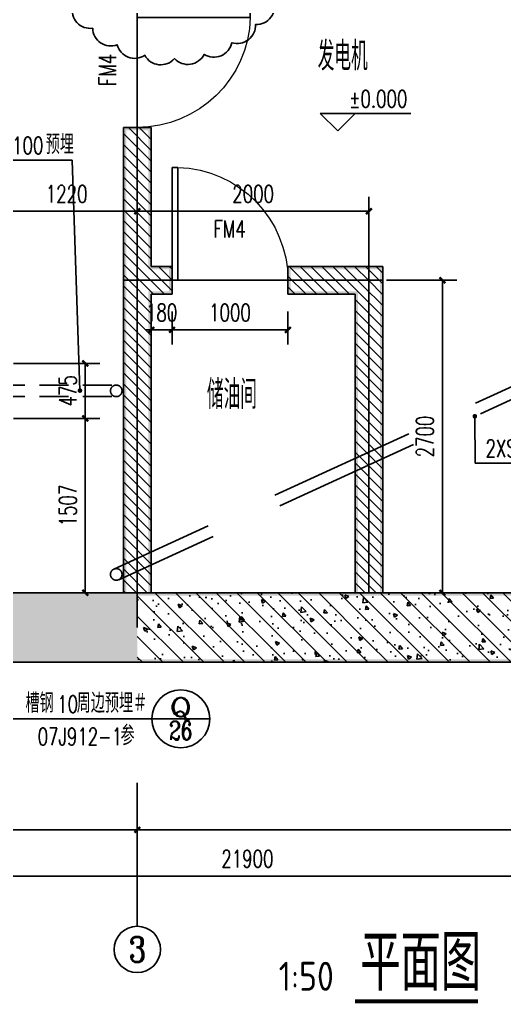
# Model space of a CAD drawing. Extents: x 45837 to 287007, y -98586 to 328021.
# Drawn here: x 250668 to 254852, y 307801 to 316299 of the extents above; entities that cross this region are included whole.
import ezdxf
from ezdxf.enums import TextEntityAlignment as Align

# ---------------------------------------------------------------- set-up
doc = ezdxf.new("R2010")
doc.units = 0
doc.header["$LTSCALE"] = 1000
doc.header["$MEASUREMENT"] = 0
for name, pattern in [('ACAD_ISO02W100', [15, 12, -3]), ('DASHED2', [0.375, 0.25, -0.125]), ('HIDDEN', [9.525, 6.35, -3.175])]:
    doc.linetypes.add(name, pattern=pattern)
for name, color, linetype in [('AXIS', 3, 'Continuous'), ('AXIS_TEXT', 7, 'Continuous'), ('DIM_ELEV', 3, 'Continuous'), ('DIM_IDEN', 3, 'Continuous'), ('DIM_LEAD', 3, 'Continuous'), ('DIM_SYMB', 3, 'Continuous'), ('DOTE', 1, 'Continuous'), ('PUB_DIM', 3, 'Continuous'), ('PUB_HATCH', 8, 'Continuous'), ('PUB_TEXT', 7, 'Continuous'), ('PUB_WALL', 9, 'Continuous'), ('WALL', 9, 'Continuous'), ('WINDOW', 4, 'Continuous'), ('WINDOW_TEXT', 7, 'Continuous'), ('图框', 7, 'Continuous'), ('建筑', 2, 'Continuous')]:
    doc.layers.add(name, color=color, linetype=linetype)
doc.styles.add('_TCH_AXIS', font='COMPLEX', dxfattribs={"bigfont": 'GBCBIG'})
doc.styles.add('_TCH_DIM', font='SIMPLEX', dxfattribs={"bigfont": 'GBCBIG'})
doc.styles.add('_TCH_LABEL', font='COMPLEX', dxfattribs={"bigfont": 'GBCBIG'})
doc.styles.add('_TCH_WINDOW', font='SIMPLEX', dxfattribs={"bigfont": 'GBCBIG'})
doc.styles.add('COMPLEX', font='COMPLEX')
doc.styles.add('DIM_FONT', font='SIMPLEX', dxfattribs={"width": 0.7, "bigfont": 'GBCBIG'})
doc.styles.add('HZTXT', font='SIMPLEX.shx', dxfattribs={"width": 0.8, "bigfont": 'gbhzfs.shx'})
doc.styles.get("Standard").update_dxf_attribs({"font": 'gbenor.shx', "bigfont": 'gbcbig.shx'})
doc.dimstyles.new('DIMN50', dxfattribs={"dimscale": 0.5, "dimtxt": 300, "dimasz": 100, "dimexe": 250, "dimexo": 300, "dimgap": 150, "dimtad": 1, "dimdec": 0, "dimzin": 0, "dimdsep": 46, "dimtxsty": 'DIM_FONT', "dimblk": 'ARCHTICK', "dimcen": 0.09, "dimclrt": 7, "dimazin": 2, "dimtfac": 1, "dimtdec": 0, "dimtix": 1, "dimtmove": 2, "dimatfit": 3, "dimldrblk": 'ARCHTICK', "dimfxl": 0, "dimtolj": 1, "dimtzin": 0, "dimarcsym": 0})
pattern_1 = [(135, (325417.22, 47.75), (47.0226, 47.0226), [])]
pattern_2 = [(135, (325417.22, 0), (88.38835, 88.38835), []), (130, (325417.22, 0), (-358.6301, -31.37607), [37.5, -412.5]), (185, (325417.22, 0), (69.3757, 376.0961), [30, -330]), (79.5486, (325387.34, -2.6), (-289.2547, 344.7198), [31.8701, -350.57106]), (133.8158, (325417.22, 100), (-533.6205, -82.7595), [56.25, -618.75]), (83.3644, (325372.75, 93.1), (-467.3314, 487.059), [47.8051, -525.8565]), (188.8158, (325417.2, 100), (-467.331, 487.0593), [45, -495]), (159, (325367.22, 75), (-298.4535, -201.30945), [37.5, -412.5]), (214, (325367.22, 75), (-121.6577, 362.575), [30, -330]), (108.5486, (325342.35, 58.22), (-420.1113, 161.26525), [31.8701, -350.57106]), (142.5, (325417.22, 0), (-6.07993, 166.44693), [0, -326, 0, -335, 0, -331.25]), (172.5, (325417.22, 0), (-131.53477, 197.20586), [0, -191, 0, -318.5, 0, -126.25]), (212.5, (325528.72, 0), (-266.91122, -11.27744), [0, -125, 0, -390, 0, -517.5]), (222.5, (325578.72, 0), (-291.5931, 50.0525), [0, -162.5, 0, -259, 0, -367.5])]

# ---------------------------------------------------------------- blocks, each defined once
blk = doc.blocks.new('_ArchTick')
at = {"color": 0, "linetype": 'ByBlock', "const_width": 0.4}
blk.add_lwpolyline([(-0.5, -0.5), (0.5, 0.5)], dxfattribs=at)
blk = doc.blocks.new('*D68')
at = {"layer": 'AXIS', "color": 0, "lineweight": -2}
for p, q in [((173901.7, -24417.1), (173901.7, -24948.8)), ((183901.7, -24417.1), (183901.7, -24948.8)), ((183901.7, -24823.8), (173901.7, -24823.8))]:
    blk.add_line(p, q, dxfattribs=at)
at = {"layer": 'Defpoints', "color": 0}
for p in [(173901.7, -24267.1), (183901.7, -24267.1), (173901.7, -24823.8)]:
    blk.add_point(p, dxfattribs=at)
at = {"layer": 'AXIS', "color": 0, "lineweight": -2, "xscale": 50, "yscale": 50, "zscale": 50, "rotation": 180}
blk.add_blockref('_ArchTick', (173901.7, -24823.8), dxfattribs=at)
at = {"layer": 'AXIS', "color": 0, "lineweight": -2, "xscale": 50, "yscale": 50, "zscale": 50}
blk.add_blockref('_ArchTick', (183901.7, -24823.8), dxfattribs=at)
at = {"layer": 'AXIS', "color": 7, "insert": (178901.7, -24673.8), "char_height": 150, "attachment_point": 5, "style": 'DIM_FONT'}
blk.add_mtext('\\A1;10000', dxfattribs=at)
blk = doc.blocks.new('*D69')
at = {"layer": 'AXIS', "color": 0, "lineweight": -2}
for p, q in [((183901.7, -24417.1), (183901.7, -24948.8)), ((192901.7, -24417.1), (192901.7, -24948.8)), ((192901.7, -24823.8), (183901.7, -24823.8))]:
    blk.add_line(p, q, dxfattribs=at)
at = {"layer": 'Defpoints', "color": 0}
for p in [(183901.7, -24267.1), (192901.7, -24267.1), (183901.7, -24823.8)]:
    blk.add_point(p, dxfattribs=at)
at = {"layer": 'AXIS', "color": 0, "lineweight": -2, "xscale": 50, "yscale": 50, "zscale": 50, "rotation": 180}
blk.add_blockref('_ArchTick', (183901.7, -24823.8), dxfattribs=at)
at = {"layer": 'AXIS', "color": 0, "lineweight": -2, "xscale": 50, "yscale": 50, "zscale": 50}
blk.add_blockref('_ArchTick', (192901.7, -24823.8), dxfattribs=at)
at = {"layer": 'AXIS', "color": 7, "insert": (188401.7, -24673.8), "char_height": 150, "attachment_point": 5, "style": 'DIM_FONT'}
blk.add_mtext('\\A1;9000', dxfattribs=at)
blk = doc.blocks.new('*D75')
at = {"layer": 'Defpoints', "color": 0}
for p in [(184021.7, -20196.3), (184201.7, -20196.3), (184021.7, -20505)]:
    blk.add_point(p, dxfattribs=at)
at = {"layer": 'PUB_DIM', "color": 0, "lineweight": -2}
for p, q in [((184021.7, -20346.3), (184021.7, -20630)), ((184201.7, -20346.3), (184201.7, -20630)), ((184021.7, -20505), (183971.7, -20505)), ((184201.7, -20505), (184021.7, -20505)), ((184201.7, -20505), (184251.7, -20505))]:
    blk.add_line(p, q, dxfattribs=at)
at = {"layer": 'PUB_DIM', "color": 0, "lineweight": -2, "xscale": 50, "yscale": 50, "zscale": 50}
blk.add_blockref('_ArchTick', (184021.7, -20505), dxfattribs=at)
at = {"layer": 'PUB_DIM', "color": 0, "lineweight": -2, "xscale": 50, "yscale": 50, "zscale": 50, "rotation": 180}
blk.add_blockref('_ArchTick', (184201.7, -20505), dxfattribs=at)
at = {"layer": 'PUB_DIM', "color": 7, "insert": (184111.7, -20355), "char_height": 150, "attachment_point": 5, "style": 'DIM_FONT'}
blk.add_mtext('\\A1;180', dxfattribs=at)
blk = doc.blocks.new('*D76')
at = {"layer": 'Defpoints', "color": 0}
for p in [(184201.7, -20196.3), (185201.7, -20196.3), (184201.7, -20505)]:
    blk.add_point(p, dxfattribs=at)
at = {"layer": 'PUB_DIM', "color": 0, "lineweight": -2}
for p, q in [((184201.7, -20346.3), (184201.7, -20630)), ((185201.7, -20346.3), (185201.7, -20630)), ((185201.7, -20505), (184201.7, -20505))]:
    blk.add_line(p, q, dxfattribs=at)
at = {"layer": 'PUB_DIM', "color": 0, "lineweight": -2, "xscale": 50, "yscale": 50, "zscale": 50, "rotation": 180}
blk.add_blockref('_ArchTick', (184201.7, -20505), dxfattribs=at)
at = {"layer": 'PUB_DIM', "color": 0, "lineweight": -2, "xscale": 50, "yscale": 50, "zscale": 50}
blk.add_blockref('_ArchTick', (185201.7, -20505), dxfattribs=at)
at = {"layer": 'PUB_DIM', "color": 7, "insert": (184701.7, -20355), "char_height": 150, "attachment_point": 5, "style": 'DIM_FONT'}
blk.add_mtext('\\A1;1000', dxfattribs=at)
blk = doc.blocks.new('*D87')
at = {"layer": 'Defpoints', "color": 0}
for p in [(185901.7, -20076.3), (186534.9, -20076.3), (185901.7, -22776.3)]:
    blk.add_point(p, dxfattribs=at)
at = {"layer": 'PUB_DIM', "color": 0, "lineweight": -2}
for p, q in [((186051.7, -20076.3), (186659.9, -20076.3)), ((186534.9, -22776.3), (186534.9, -20076.3)), ((186051.7, -22776.3), (186659.9, -22776.3))]:
    blk.add_line(p, q, dxfattribs=at)
at = {"layer": 'PUB_DIM', "color": 0, "lineweight": -2, "xscale": 50, "yscale": 50, "zscale": 50}
for p, rotation in [((186534.9, -20076.3), 90), ((186534.9, -22776.3), 270)]:
    blk.add_blockref('_ArchTick', p, dxfattribs=dict(at, rotation=rotation))
at = {"layer": 'PUB_DIM', "color": 7, "insert": (186384.9, -21426.3), "char_height": 150, "attachment_point": 5, "rotation": 90, "style": 'DIM_FONT'}
blk.add_mtext('\\A1;2700', dxfattribs=at)
blk = doc.blocks.new('*D88')
at = {"layer": 'Defpoints', "color": 0}
for p in [(182681.7, -20794.3), (183452.6, -20794.3), (182681.7, -21269.3)]:
    blk.add_point(p, dxfattribs=at)
at = {"layer": 'PUB_DIM', "color": 0, "lineweight": -2}
for p, q in [((182831.7, -20794.3), (183577.6, -20794.3)), ((183452.6, -21269.3), (183452.6, -20794.3)), ((182831.7, -21269.3), (183577.6, -21269.3))]:
    blk.add_line(p, q, dxfattribs=at)
at = {"layer": 'PUB_DIM', "color": 0, "lineweight": -2, "xscale": 50, "yscale": 50, "zscale": 50}
for p, rotation in [((183452.6, -20794.3), 90), ((183452.6, -21269.3), 270)]:
    blk.add_blockref('_ArchTick', p, dxfattribs=dict(at, rotation=rotation))
at = {"layer": 'PUB_DIM', "color": 7, "insert": (183302.6, -21031.8), "char_height": 150, "attachment_point": 5, "rotation": 90, "style": 'DIM_FONT'}
blk.add_mtext('\\A1;475', dxfattribs=at)
blk = doc.blocks.new('*D89')
at = {"layer": 'Defpoints', "color": 0}
for p in [(182681.7, -21269.3), (183452.6, -21269.3), (182681.7, -22776.3)]:
    blk.add_point(p, dxfattribs=at)
at = {"layer": 'PUB_DIM', "color": 0, "lineweight": -2}
for p, q in [((182831.7, -21269.3), (183577.6, -21269.3)), ((183452.6, -22776.3), (183452.6, -21269.3)), ((182831.7, -22776.3), (183577.6, -22776.3))]:
    blk.add_line(p, q, dxfattribs=at)
at = {"layer": 'PUB_DIM', "color": 0, "lineweight": -2, "xscale": 50, "yscale": 50, "zscale": 50}
for p, rotation in [((183452.6, -21269.3), 90), ((183452.6, -22776.3), 270)]:
    blk.add_blockref('_ArchTick', p, dxfattribs=dict(at, rotation=rotation))
at = {"layer": 'PUB_DIM', "color": 7, "insert": (183302.6, -22022.8), "char_height": 150, "attachment_point": 5, "rotation": 90, "style": 'DIM_FONT'}
blk.add_mtext('\\A1;1507', dxfattribs=at)
blk = doc.blocks.new('*D26')
at = {"layer": 'Defpoints', "color": 0}
for p in [(182681.7, -19480.5), (182681.7, -20175.4), (183901.7, -20175.4)]:
    blk.add_point(p, dxfattribs=at)
at = {"layer": 'PUB_DIM', "color": 0, "lineweight": -2}
for p, q in [((182681.7, -20025.4), (182681.7, -19355.5)), ((183901.7, -20025.4), (183901.7, -19355.5)), ((183901.7, -19480.5), (182681.7, -19480.5))]:
    blk.add_line(p, q, dxfattribs=at)
at = {"layer": 'PUB_DIM', "color": 0, "lineweight": -2, "xscale": 50, "yscale": 50, "zscale": 50, "rotation": 180}
blk.add_blockref('_ArchTick', (182681.7, -19480.5), dxfattribs=at)
at = {"layer": 'PUB_DIM', "color": 0, "lineweight": -2, "xscale": 50, "yscale": 50, "zscale": 50}
blk.add_blockref('_ArchTick', (183901.7, -19480.5), dxfattribs=at)
at = {"layer": 'PUB_DIM', "color": 7, "insert": (183291.7, -19330.5), "char_height": 150, "attachment_point": 5, "style": 'DIM_FONT'}
blk.add_mtext('\\A1;1220', dxfattribs=at)
blk = doc.blocks.new('*D27')
at = {"layer": 'Defpoints', "color": 0}
for p in [(183901.7, -19480.5), (183901.7, -20175.4), (185901.7, -20175.4)]:
    blk.add_point(p, dxfattribs=at)
at = {"layer": 'PUB_DIM', "color": 0, "lineweight": -2}
for p, q in [((183901.7, -20025.4), (183901.7, -19355.5)), ((185901.7, -20025.4), (185901.7, -19355.5)), ((185901.7, -19480.5), (183901.7, -19480.5))]:
    blk.add_line(p, q, dxfattribs=at)
at = {"layer": 'PUB_DIM', "color": 0, "lineweight": -2, "xscale": 50, "yscale": 50, "zscale": 50, "rotation": 180}
blk.add_blockref('_ArchTick', (183901.7, -19480.5), dxfattribs=at)
at = {"layer": 'PUB_DIM', "color": 0, "lineweight": -2, "xscale": 50, "yscale": 50, "zscale": 50}
blk.add_blockref('_ArchTick', (185901.7, -19480.5), dxfattribs=at)
at = {"layer": 'PUB_DIM', "color": 7, "insert": (184901.7, -19330.5), "char_height": 150, "attachment_point": 5, "style": 'DIM_FONT'}
blk.add_mtext('\\A1;2000', dxfattribs=at)
blk = doc.blocks.new('*D45')
at = {"layer": 'AXIS', "color": 0, "lineweight": -2}
for p, q in [((173901.7, -24567.1), (173901.7, -25348.8)), ((195801.7, -24567.1), (195801.7, -25348.8)), ((195801.7, -25223.8), (173901.7, -25223.8))]:
    blk.add_line(p, q, dxfattribs=at)
at = {"layer": 'Defpoints', "color": 0}
for p in [(173901.7, -24417.1), (195801.7, -24417.1), (173901.7, -25223.8)]:
    blk.add_point(p, dxfattribs=at)
at = {"layer": 'AXIS', "color": 0, "lineweight": -2, "xscale": 50, "yscale": 50, "zscale": 50, "rotation": 180}
blk.add_blockref('_ArchTick', (173901.7, -25223.8), dxfattribs=at)
at = {"layer": 'AXIS', "color": 0, "lineweight": -2, "xscale": 50, "yscale": 50, "zscale": 50}
blk.add_blockref('_ArchTick', (195801.7, -25223.8), dxfattribs=at)
at = {"layer": 'AXIS', "color": 7, "insert": (184851.7, -25073.8), "char_height": 150, "attachment_point": 5, "style": 'DIM_FONT'}
blk.add_mtext('\\A1;21900', dxfattribs=at)
blk = doc.blocks.new('$DorLib2D$00000001')
for p, q in [((0.45, 0.975), (0.5, 0.975)), ((0.45, 0), (0.45, 0.975)), ((0.5, 0), (0.5, 0.975)), ((0.5, 0), (0.45, 0))]:
    blk.add_line(p, q)
at = {"lineweight": 13}
blk.add_arc((0.475, 0), 0.975, 91.46928, 180, dxfattribs=at)
blk = doc.blocks.new('_AXISO')
blk.add_circle((0, 0), 0.5)
at = {"layer": 'AXIS_TEXT', "style": 'COMPLEX', "width": 1.041667}
blk.add_attdef('A', text='', height=0.56, dxfattribs=at).set_placement((-0.25, -0.28), (0.25, -0.28), align=Align.FIT)
blk = doc.blocks.new('334')
at = {"layer": 'PUB_HATCH'}
h = blk.add_hatch(dxfattribs=at)
h.set_pattern_fill('普通砖', color=256, scale=50, style=0)
h.set_pattern_definition(pattern_1)
h.paths.add_polyline_path([(183941.7, -20076.3), (183781.7, -20076.3), (183781.7, -18756.5), (184021.7, -18756.5), (184021.7, -19956.3), (183996.7, -19981.3)])
h = blk.add_hatch(dxfattribs=at)
h.set_pattern_fill('普通砖', color=256, scale=50, style=0)
h.set_pattern_definition(pattern_1)
h.paths.add_polyline_path([(183996.7, -19981.3), (184021.7, -19956.3), (184201.7, -19956.3), (184201.7, -20196.3), (184021.7, -20196.3), (183996.7, -20171.3), (183941.7, -20076.3)])
h = blk.add_hatch(dxfattribs=at)
h.set_pattern_fill('普通砖', color=256, scale=50, style=0)
h.set_pattern_definition(pattern_1)
h.paths.add_polyline_path([(186021.7, -19956.3), (185781.7, -20196.3), (185201.7, -20196.3), (185201.7, -19956.3)])
h = blk.add_hatch(dxfattribs=at)
h.set_pattern_fill('普通砖', color=256, scale=50, style=0)
h.set_pattern_definition(pattern_1)
h.paths.add_polyline_path([(185781.7, -20196.3), (186021.7, -19956.3), (186021.7, -22776.3), (185781.7, -22776.3)])
h = blk.add_hatch(dxfattribs=at)
h.set_pattern_fill('普通砖', color=256, scale=50, style=0)
h.set_pattern_definition(pattern_1)
h.paths.add_polyline_path([(183941.7, -20076.3), (183996.7, -20171.3), (184021.7, -20196.3), (184021.7, -22776.3), (183781.7, -22776.3), (183781.7, -20076.3)])
h = blk.add_hatch(dxfattribs=at)
h.set_pattern_fill('钢筋混凝土', color=256, scale=50, style=0)
h.set_pattern_definition(pattern_2)
h.paths.add_polyline_path([(183901.7, -22776.3), (183901.7, -23376.3), (173301.7, -23376.3), (173901.7, -22776.3)])
h = blk.add_hatch(dxfattribs=at)
h.set_pattern_fill('钢筋混凝土', color=256, scale=50, style=0)
h.set_pattern_definition(pattern_2)
h.paths.add_polyline_path([(185901.7, -22776.3), (185901.7, -23376.3), (183901.7, -23376.3), (183901.7, -22776.3)])
h = blk.add_hatch(dxfattribs=at)
h.set_pattern_fill('钢筋混凝土', color=256, scale=50, style=0)
h.set_pattern_definition(pattern_2)
h.paths.add_polyline_path([(193101.7, -22976.3), (192901.7, -23351.3), (192901.7, -23376.3), (185901.7, -23376.3), (185901.7, -22776.3), (192901.7, -22776.3)])
at = {"layer": 'PUB_WALL'}
for points in [[(183781.7, -20076.3), (183781.7, -18756.5), (183806.7, -18781.5), (183806.7, -20076.3)], [(183781.7, -18756.5), (184021.7, -18756.5), (183996.7, -18781.5), (183806.7, -18781.5)], [(184021.7, -18756.5), (184021.7, -19956.3), (183996.7, -19981.3), (183996.7, -18781.5)], [(184021.7, -19956.3), (184201.7, -19956.3), (184176.7, -19981.3), (183996.7, -19981.3)], [(184201.7, -19956.3), (184201.7, -20196.3), (184176.7, -20171.3), (184176.7, -19981.3)], [(185201.7, -20196.3), (185201.7, -19956.3), (185226.7, -19981.3), (185226.7, -20171.3)], [(185201.7, -19956.3), (186021.7, -19956.3), (185996.7, -19981.3), (185226.7, -19981.3)], [(186021.7, -19956.3), (186021.7, -22776.3), (185996.7, -22776.3), (185996.7, -19981.3)], [(183781.7, -20076.3), (183781.7, -22776.3), (183806.7, -22776.3), (183806.7, -20076.3)], [(184021.7, -20196.3), (184021.7, -22776.3), (183996.7, -22776.3), (183996.7, -20171.3)], [(184201.7, -20196.3), (184021.7, -20196.3), (183996.7, -20171.3), (184176.7, -20171.3)], [(185781.7, -20196.3), (185201.7, -20196.3), (185226.7, -20171.3), (185806.7, -20171.3)], [(185781.7, -20196.3), (185781.7, -22776.3), (185806.7, -22776.3), (185806.7, -20171.3)], [(183901.7, -22776.3), (173901.7, -22776.3), (173876.7, -22801.3), (183901.7, -22801.3)], [(185901.7, -22776.3), (183901.7, -22776.3), (183901.7, -22801.3), (185901.7, -22801.3)], [(192901.7, -22776.3), (185901.7, -22776.3), (185901.7, -22801.3), (192926.7, -22801.3)], [(183901.7, -23376.3), (173301.7, -23376.3), (173326.7, -23351.3), (183901.7, -23351.3)], [(185901.7, -23376.3), (183901.7, -23376.3), (183901.7, -23351.3), (185901.7, -23351.3)], [(192901.7, -23376.3), (185901.7, -23376.3), (185901.7, -23351.3), (192901.7, -23351.3)]]:
    blk.add_hatch(color=256, dxfattribs=at).paths.add_polyline_path(points)
at = {"layer": 'AXIS'}
blk.add_line((183901.7, -24417.1), (183901.7, -25656.7), dxfattribs=at)
at = {"layer": 'DIM_ELEV'}
for p, q in [((185631.5, -18785.6), (185481.5, -18635.6)), ((185481.5, -18635.6), (186264, -18635.6)), ((185631.5, -18785.6), (185781.5, -18635.6))]:
    blk.add_line(p, q, dxfattribs=at)
at = {"layer": 'DIM_IDEN'}
blk.add_line((184027.2, -23865.4), (184527.2, -23865.4), dxfattribs=at)
blk.add_circle((184277.2, -23865.4), 250, dxfattribs=at)
at = {"layer": 'DIM_LEAD'}
for p, q in [((183340, -19039), (181537.6, -19039)), ((183406.1, -21029.4), (183340, -19039)), ((183406.1, -21029.4), (183340, -19039)), ((186815.4, -21251.5), (186818.4, -21655.8)), ((186818.4, -21655.8), (188491, -21655.8)), ((182016.4, -23865.4), (184027.2, -23865.4))]:
    blk.add_line(p, q, dxfattribs=at)
at = {"layer": 'DIM_LEAD', "const_width": 20}
for points in [[(183406.4, -21039.4, -1), (183405.8, -21019.4, -1)], [(183406.4, -21039.4, -1), (183405.8, -21019.4, -1)], [(186815.3, -21241.5, -1), (186815.5, -21261.5, -1)]]:
    blk.add_lwpolyline(points, format="xyb", close=True, dxfattribs=at)
at = {"layer": 'DIM_SYMB', "const_width": 35}
blk.add_lwpolyline([(186843.2, -26305.5), (185780.4, -26305.5)], dxfattribs=at)
at = {"layer": 'DOTE'}
for p, q in [((183901.7, -23076.3), (183901.7, -16276.3)), ((185901.7, -22776.3), (185901.7, -19956.3)), ((186021.7, -20076.3), (183781.7, -20076.3)), ((196101.7, -22776.3), (173601.7, -22776.3))]:
    blk.add_line(p, q, dxfattribs=at)
blk.add_lwpolyline([(183343.3, -17710.6, 0.520567), (183516.6, -17899.1, 0.520567), (183727.7, -18041.3, 0.520567), (183966.5, -18132.9, 0.520567), (184222.5, -18161.7, 0.520567), (184478.7, -18124.7, 0.520567), (184717.7, -18023.8, 0.520567), (184923.1, -17865.6, 0.520567), (185081.2, -17661.4, 0.520567)], format="xyb", dxfattribs=at)
at = {"layer": 'WALL'}
for p, q in [((183781.7, -20076.3), (183781.7, -18756.5)), ((183781.7, -18756.5), (184021.7, -18756.5)), ((184021.7, -18756.5), (184021.7, -19956.3)), ((184021.7, -19956.3), (184201.7, -19956.3)), ((184201.7, -19956.3), (184201.7, -20196.3)), ((185201.7, -20196.3), (185201.7, -19956.3)), ((185201.7, -19956.3), (186021.7, -19956.3)), ((186021.7, -19956.3), (186021.7, -22776.3)), ((183781.7, -20076.3), (183781.7, -22776.3)), ((184021.7, -20196.3), (184021.7, -22776.3)), ((184201.7, -20196.3), (184021.7, -20196.3)), ((185781.7, -20196.3), (185201.7, -20196.3)), ((185781.7, -20196.3), (185781.7, -22776.3)), ((183901.7, -22776.3), (173901.7, -22776.3)), ((185901.7, -22776.3), (183901.7, -22776.3)), ((192901.7, -22776.3), (185901.7, -22776.3)), ((183901.7, -23376.3), (173301.7, -23376.3)), ((185901.7, -23376.3), (183901.7, -23376.3)), ((192901.7, -23376.3), (185901.7, -23376.3))]:
    blk.add_line(p, q, dxfattribs=at)
at = {"layer": '建筑', "linetype": 'DASHED2'}
for p, q in [((182681.7, -20981.8), (183719.9, -20981.8)), ((182681.7, -21081.8), (183719.9, -21081.8))]:
    blk.add_line(p, q, dxfattribs=at)
at = {"layer": '建筑', "linetype": 'HIDDEN', "ltscale": 0.2}
for points in [[(187975.4, -20608), (183699.1, -22572.1)], [(188017.5, -20698.7), (183740.8, -22662.9)]]:
    blk.add_lwpolyline(points, dxfattribs=at)
at = {"layer": '建筑', "linetype": 'ACAD_ISO02W100', "ltscale": 0.2}
for centre in [(183719.9, -21031.8), (183719.9, -22617.5)]:
    blk.add_circle(centre, 50, dxfattribs=at)
at = {"layer": 'AXIS'}
ref = blk.add_blockref('_AXISO', (183901.7, -25856.7), dxfattribs=dict(at, xscale=-400, yscale=400, zscale=400))
ref.add_attrib('A', '3', dxfattribs={"layer": 'AXIS_TEXT', "height": 219.2, "style": '_TCH_AXIS'}).set_placement((183828.6, -25966.3), (183974.7, -25966.3), align=Align.FIT)
at = {"layer": 'WINDOW'}
ref = blk.add_blockref('$DorLib2D$00000001', (183901.7, -18256.5), dxfattribs=dict(at, xscale=1000, yscale=-1000, zscale=-1000, rotation=90))
ref.add_attrib('A', 'FM4', (183718.6, -18399), dxfattribs={"layer": 'WINDOW_TEXT', "height": 148.75, "rotation": 90, "style": '_TCH_WINDOW', "width": 0.705882})
ref = blk.add_blockref('$DorLib2D$00000001', (184701.7, -20076.3), dxfattribs=dict(at, xscale=1000, yscale=-1000, zscale=-1000, rotation=180))
ref.add_attrib('A', 'FM4', (184559.2, -19708.2), dxfattribs={"layer": 'WINDOW_TEXT', "height": 148.75, "style": '_TCH_WINDOW', "width": 0.705882})
at = {"layer": 'PUB_TEXT', "ltscale": 250, "style": 'HZTXT', "width": 0.8}
for s, p in [('发电机', (185458.7, -18264)), ('储油间', (184502.4, -21188.5))]:
    blk.add_text(s, height=250, rotation=0.00033, dxfattribs=at).set_placement(p)
at = {"layer": 'PUB_TEXT', "style": '_TCH_DIM', "width": 0.705882}
for s, p in [('%%P0.000', (185729, -18583.1)), ('2XSC100', (182456.6, -18986.5)), ('2XSC100+SC50', (186907.7, -21603.3)), ('10', (183210.3, -23812.9)), ('07J912-1', (183041.8, -24092.9))]:
    blk.add_text(s, height=148.75, dxfattribs=at).set_placement(p)
at = {"layer": 'PUB_TEXT', "style": '_TCH_DIM'}
for s, height, p in [('预埋', 168.79, (183111.6, -18986.5)), ('槽钢', 168.79, (182936.4, -23812.9)), ('周边预埋＃', 168.79, (183378.9, -23812.9)), ('参', 168.8, (183756.8, -24092.9))]:
    blk.add_text(s, height=height, dxfattribs=at).set_placement(p)
at = {"layer": 'PUB_TEXT', "style": '_TCH_LABEL'}
for s, width, p, p2 in [('Q', 1.640625, (184176.5, -23845.3), (184377.8, -23845.3)), ('26', 0.772059, (184176.5, -24046.6), (184377.8, -24046.6))]:
    blk.add_text(s, height=161, dxfattribs=dict(at, width=width)).set_placement(p, p2, align=Align.FIT)
at = {"layer": 'PUB_TEXT'}
for s, height, p in [('平面图', 482.27, (185827.2, -26214.2)), ('1:50', 250, (185121.9, -26214.2))]:
    blk.add_text(s, height=height, dxfattribs=at).set_placement(p)
at = {"layer": '图框', "width": 0.7}
for tag, p in [('变电所及发电机房平面图、立面图', (188340.2, -37686.1)), ('泵房平面图、立面图、1-1剖面图', (10864.5, -67386.1))]:
    blk.add_attdef(tag, text='', height=500, dxfattribs=at).set_placement(p, align=Align.MIDDLE_CENTER)
at = {"layer": 'AXIS'}
for p1, p2, distance, picture, middle in [((183901.7, -24267.1), (173901.7, -24267.1), 556.7, '*D68', (178901.7, -24673.8)), ((192901.7, -24267.1), (183901.7, -24267.1), 556.7, '*D69', (188401.7, -24673.8)), ((195801.7, -24417.1), (173901.7, -24417.1), 806.7, '*D45', (184851.7, -25073.8))]:
    dim = blk.add_aligned_dim(p1=p1, p2=p2, distance=distance, dimstyle='DIMN50', dxfattribs=at)
    dim.commit()
    dim.dimension.update_dxf_attribs({"geometry": picture, "text_midpoint": middle})
at = {"layer": 'PUB_DIM'}
for p1, p2, distance, picture, middle in [((183901.7, -20175.4), (182681.7, -20175.4), -694.9, '*D26', (183291.7, -19330.5)), ((185901.7, -20175.4), (183901.7, -20175.4), -694.9, '*D27', (184901.7, -19330.5)), ((185901.7, -22776.3), (185901.7, -20076.3), -633.2, '*D87', (186384.9, -21426.3)), ((184201.7, -20196.3), (184021.7, -20196.3), 308.7, '*D75', (184111.7, -20355)), ((185201.7, -20196.3), (184201.7, -20196.3), 308.7, '*D76', (184701.7, -20355)), ((182681.7, -21269.3), (182681.7, -20794.3), -770.9, '*D88', (183302.6, -21031.8)), ((182681.7, -22776.3), (182681.7, -21269.3), -770.9, '*D89', (183302.6, -22022.8))]:
    dim = blk.add_aligned_dim(p1=p1, p2=p2, distance=distance, dimstyle='DIMN50', dxfattribs=at)
    dim.commit()
    dim.dimension.update_dxf_attribs({"geometry": picture, "text_midpoint": middle})

msp = doc.modelspace()

# ---------------------------------------------------------------- block references
msp.add_blockref('334', (67781.7, 334123.7))

doc.saveas('drawing.dxf')
